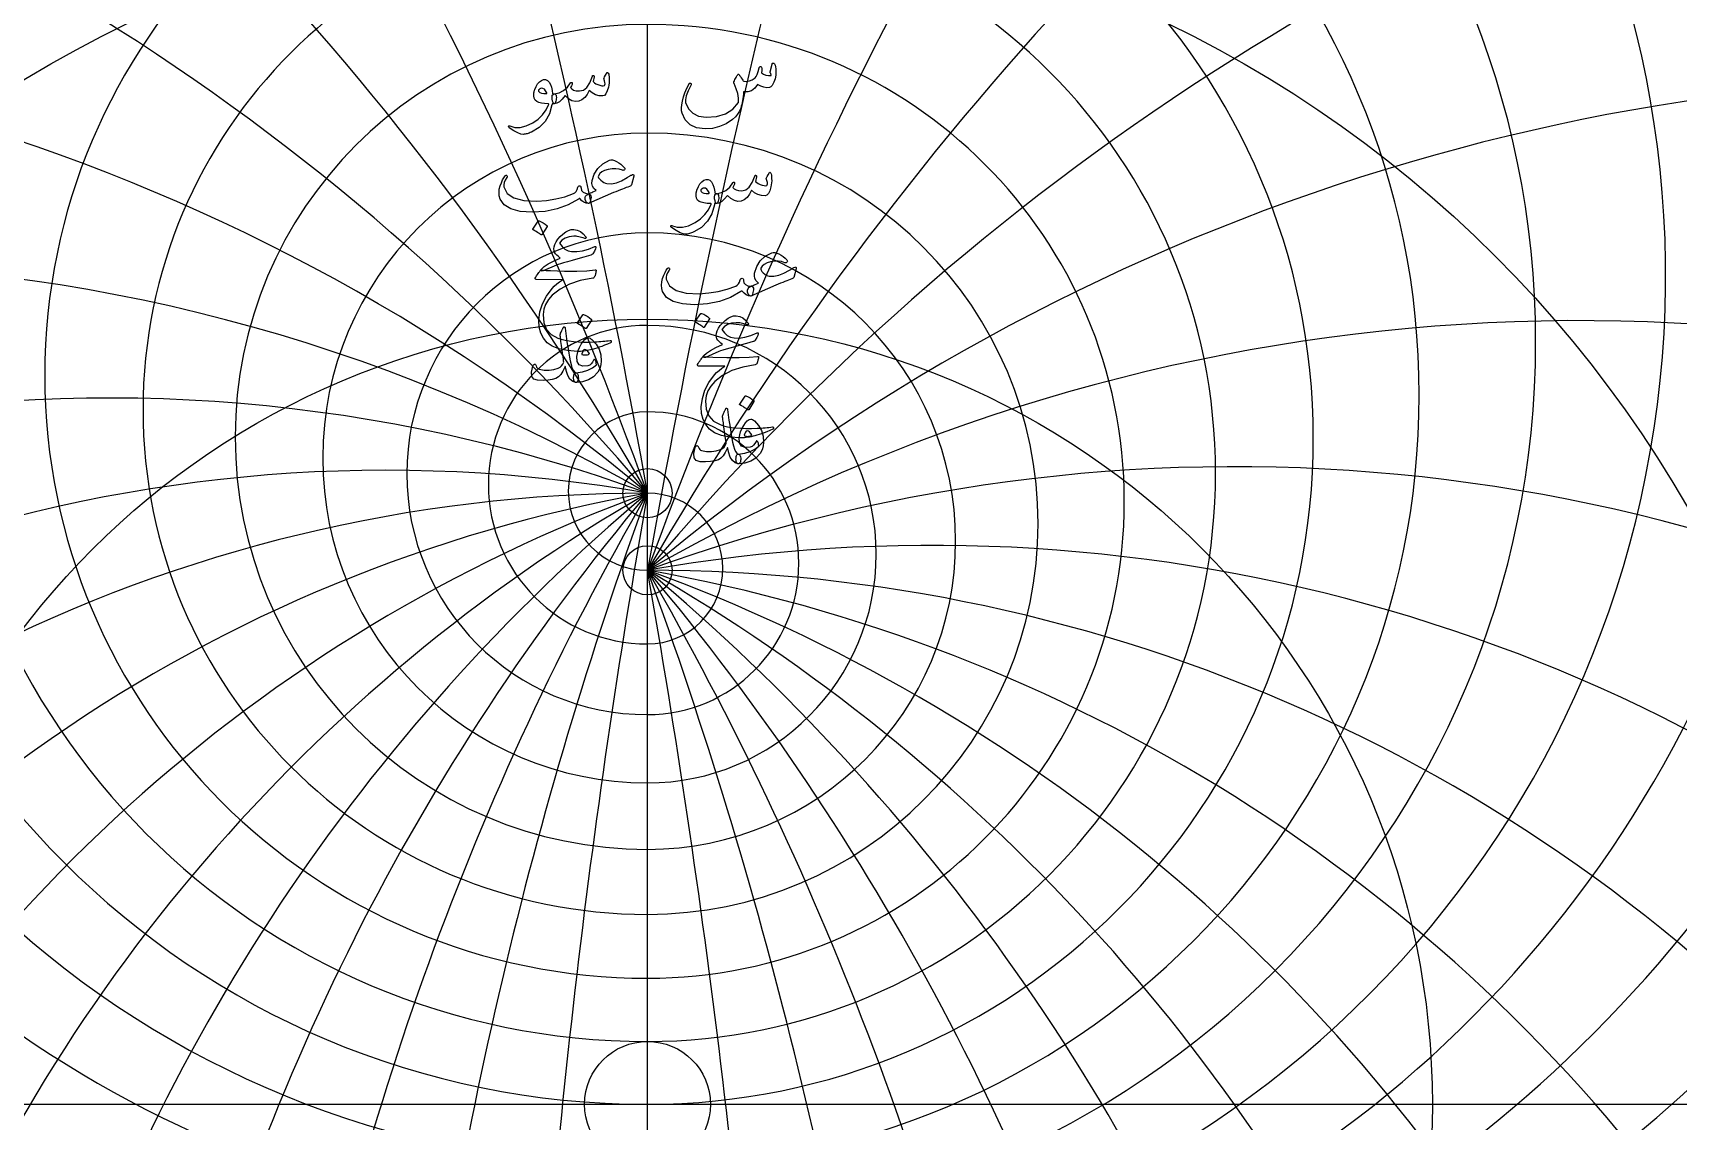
# Model space of a CAD drawing. Header units: millimetres. Extents: x -68 to 68, y -68 to 70.
# Drawn here: x -22.5 to 37.7, y -0.6 to 39.2 of the extents above; entities that cross this region are included whole.
import ezdxf

# ---------------------------------------------------------------- set-up
doc = ezdxf.new("R2010")
doc.units = ezdxf.units.MM
for name, color, linetype in [('CUT_INNER', 6, 'Continuous'), ('CUT_OUTER', 1, 'Continuous'), ('ENGRAVE', 7, 'Continuous'), ('ENGRAVE_FINE', 8, 'Continuous'), ('TEXT', 5, 'Continuous')]:
    doc.layers.add(name, color=color, linetype=linetype)

msp = doc.modelspace()

# ---------------------------------------------------------------- linework, layer by layer
at = {"layer": 'CUT_INNER'}
msp.add_circle((0, 0), 2.3, dxfattribs=at)
at = {"layer": 'CUT_OUTER'}
msp.add_arc((-0.0002, -0.0002), 68.4749, 142.031029, 87.802838, dxfattribs=at)
at = {"layer": 'ENGRAVE'}
for points in [[(0, -67), (0, 67)], [(0, -67), (0, 67)], [(-67, 0), (0, 0)], [(0, 0), (67, 0)]]:
    msp.add_lwpolyline(points, dxfattribs=at)
for centre, radius in [((0, 0), 67), ((0, 0), 43.8575), ((0, 0), 28.7086), ((0, 22.3465), 0.9), ((0, 19.5266), 0.9)]:
    msp.add_circle(centre, radius, dxfattribs=at)
for centre, radius, start, end in [((0, 32.6181), 34.9165, 104.436571, 270), ((0, 30.2941), 37.2405, 270, 75.494493), ((0, 30.1823), 30.1823, 90, 270), ((0, 27.8775), 32.4871, 270, 90), ((0, 35.6769), 40.2865, 146.343028, 270), ((0, 33.3206), 42.6428, 270, 33.30323), ((0, 28.229), 25.9305, 90, 270), ((0, 25.9305), 28.229, 270, 90), ((0, 39.5644), 46.5108, 168.076059, 270), ((0, 26.6591), 22.0495, 90, 270), ((0, 24.3543), 24.3543, 270, 90), ((0, 37.1618), 48.9134, 270, 11.350415), ((0, 25.4019), 18.4556, 90, 270), ((0, 23.078), 20.7795, 270, 90), ((0, 44.5917), 53.9139, 184.845211, 270), ((0, 24.4058), 15.0836, 90, 270), ((0, 22.0495), 17.4399, 270, 90), ((0, 42.1277), 56.3778, 270, 354.391858), ((0, 23.6333), 11.8818, 90, 270), ((0, 21.2307), 14.2844, 270, 90), ((0, 23.0572), 8.8071, 90, 270), ((0, 20.5933), 11.2711, 270, 90), ((0, 51.2505), 63.0021, 199.041634, 270), ((0, 22.6584), 5.823, 90, 270), ((0, 20.1165), 8.3649, 270, 90), ((0, 48.7087), 65.544, 270, 340.040965), ((0, 22.4239), 2.8973, 90, 270), ((0, 19.7856), 5.5355, 270, 90), ((0, -31.8643), 54.2108, 90, 144), ((0, -31.8643), 54.2108, 90, 144), ((0, 19.5909), 2.7556, 270, 90), ((0, 60.3647), 74.6148, 211.615649, 270), ((0, -39.4895), 59.0161, 42, 90), ((0, -39.4895), 59.0161, 42, 90), ((15.0017, 55.9872), 72.6849, 276.888696, 315.464274)]:
    msp.add_arc(centre, radius, start, end, dxfattribs=at)
at = {"layer": 'ENGRAVE_FINE'}
for centre, radius, start, end in [((-307.4449, -31.8643), 312.1878, 10, 18.285878), ((-307.4449, -31.8643), 312.1878, 10, 18.285878), ((334.6968, -39.4895), 339.86, 161.919865, 170), ((334.6968, -39.4895), 339.86, 161.919865, 170), ((-148.9431, -31.8643), 158.5019, 20, 36.869498), ((-148.9431, -31.8643), 158.5019, 20, 36.869498), ((162.1453, -39.4895), 172.5515, 143.623611, 160), ((162.1453, -39.4895), 172.5515, 143.623611, 160), ((-93.8959, -31.8643), 108.4217, 30, 56.069558), ((-93.8959, -31.8643), 108.4217, 30, 56.069558), ((102.2188, -39.4895), 118.0321, 124.896804, 150), ((102.2188, -39.4895), 118.0321, 124.896804, 150), ((-64.606, -31.8643), 84.3371, 40, 76.236453), ((-64.606, -31.8643), 84.3371, 40, 76.236453), ((70.3326, -39.4895), 91.8127, 105.542439, 140), ((70.3326, -39.4895), 91.8127, 105.542439, 140), ((-45.4883, -31.8643), 70.7672, 50, 97.725349), ((-45.4883, -31.8643), 70.7672, 50, 97.725349), ((49.5204, -39.4895), 77.04, 85.434238, 130), ((49.5204, -39.4895), 77.04, 85.434238, 130), ((-31.2986, -31.8643), 62.5973, 60, 120.755909), ((-31.2986, -31.8643), 62.5973, 60, 120.755909), ((34.0729, -39.4895), 68.1459, 67.237642, 120), ((34.0729, -39.4895), 68.1459, 67.237642, 120), ((-19.7311, -31.8643), 57.69, 70, 130.214249), ((-19.7311, -31.8643), 57.69, 70, 130.214249), ((-9.5588, -31.8643), 55.0471, 80, 137.66478), ((-9.5588, -31.8643), 55.0471, 80, 137.66478), ((21.4801, -39.4895), 62.8036, 57.464398, 110), ((21.4801, -39.4895), 62.8036, 57.464398, 110), ((9.5588, -31.8643), 55.0471, 100, 149.499071), ((9.5588, -31.8643), 55.0471, 100, 149.499071), ((19.7311, -31.8643), 57.69, 110, 154.365482), ((19.7311, -31.8643), 57.69, 110, 154.365482), ((31.2986, -31.8643), 62.5973, 120, 158.750453), ((31.2986, -31.8643), 62.5973, 120, 158.750453), ((45.4883, -31.8643), 70.7672, 130, 162.768996), ((45.4883, -31.8643), 70.7672, 130, 162.768996), ((64.606, -31.8643), 84.3371, 140, 166.510928), ((64.606, -31.8643), 84.3371, 140, 166.510928), ((93.8959, -31.8643), 108.4217, 150, 170.048526), ((93.8959, -31.8643), 108.4217, 150, 170.048526), ((148.9431, -31.8643), 158.5019, 160, 173.441977), ((148.9431, -31.8643), 158.5019, 160, 173.441977), ((307.4449, -31.8643), 312.1878, 170, 176.743407), ((307.4449, -31.8643), 312.1878, 170, 176.743407), ((10.4061, -39.4895), 59.9265, 49.165474, 100), ((10.4061, -39.4895), 59.9265, 49.165474, 100), ((-334.6968, -39.4895), 339.86, 3.846969, 10), ((-162.1453, -39.4895), 172.5515, 7.744385, 20), ((-102.2188, -39.4895), 118.0321, 11.745134, 30), ((-70.3326, -39.4895), 91.8127, 15.907198, 40), ((-49.5204, -39.4895), 77.04, 20.296793, 50), ((-34.0729, -39.4895), 68.1459, 24.992282, 60), ((-21.4801, -39.4895), 62.8036, 30.089288, 70), ((-10.4061, -39.4895), 59.9265, 35.707517, 80), ((-10.4061, -39.4895), 59.9265, 35.707517, 80), ((-21.4801, -39.4895), 62.8036, 30.089288, 70), ((-34.0729, -39.4895), 68.1459, 24.992282, 60), ((-49.5204, -39.4895), 77.04, 20.296793, 50), ((-70.3326, -39.4895), 91.8127, 15.907198, 40), ((-102.2188, -39.4895), 118.0321, 11.745134, 30), ((-162.1453, -39.4895), 172.5515, 7.744385, 20), ((-334.6968, -39.4895), 339.86, 3.846969, 10)]:
    msp.add_arc(centre, radius, start, end, dxfattribs=at)
at = {"layer": 'TEXT'}
for points in [[(4.5548, 38.0367), (4.5618, 38.0541), (4.5708, 38.0666), (4.5817, 38.0741), (4.5947, 38.0766), (4.6114, 38.0746), (4.6257, 38.0686), (4.6374, 38.0586), (4.6466, 38.0447), (4.6693, 37.9948), (4.6855, 37.9329), (4.6953, 37.859), (4.6985, 37.7732), (4.6898, 37.633), (4.6636, 37.4998), (4.6199, 37.3735), (4.5588, 37.2542), (4.5378, 37.2256), (4.5149, 37.2034), (4.4899, 37.1876), (4.463, 37.1784), (4.3654, 37.1722), (4.2604, 37.1894), (4.1479, 37.23), (4.0279, 37.2942), (3.9268, 37.1557), (3.8073, 37.0636), (3.6693, 37.018), (3.5129, 37.0187), (3.5078, 36.9345), (3.5004, 36.8536), (3.4908, 36.7758), (3.479, 36.7014), (3.4649, 36.6296), (3.4485, 36.5602), (3.4299, 36.4929), (3.4091, 36.4279), (3.3607, 36.3107), (3.2953, 36.2024), (3.213, 36.1031), (3.1137, 36.0128), (2.8814, 35.8581), (2.6357, 35.7493), (2.3764, 35.6864), (2.1037, 35.6695), (1.7966, 35.7111), (1.5539, 35.8201), (1.3755, 35.9965), (1.2615, 36.2403), (1.246, 36.3281), (1.2435, 36.4319), (1.254, 36.5517), (1.2774, 36.6874), (1.3151, 36.8361), (1.3682, 36.9908), (1.4368, 37.1515), (1.5209, 37.3181), (1.5277, 37.3286), (1.5359, 37.3361), (1.5456, 37.3406), (1.5569, 37.3421), (1.5681, 37.3411), (1.5778, 37.3381), (1.586, 37.3331), (1.5928, 37.3261), (1.5973, 37.3159), (1.5988, 37.3051), (1.5973, 37.2939), (1.5928, 37.2822), (1.486, 37.0604), (1.4171, 36.878), (1.3862, 36.735), (1.3932, 36.6315), (1.494, 36.4032), (1.6527, 36.2373), (1.8692, 36.1338), (2.1437, 36.0926), (2.5274, 36.117), (2.8522, 36.2143), (3.1182, 36.3845), (3.3253, 36.6275), (3.3245, 36.7877), (3.2983, 36.9568), (3.2467, 37.135), (3.1696, 37.3221), (3.1599, 37.3411), (3.1546, 37.358), (3.1539, 37.373), (3.1576, 37.386), (3.1791, 37.4305), (3.1995, 37.4723), (3.219, 37.5114), (3.2375, 37.5477), (3.2549, 37.5807), (3.2714, 37.61), (3.2869, 37.6356), (3.3013, 37.6574), (3.3096, 37.6667), (3.3183, 37.6704), (3.3275, 37.6687), (3.3373, 37.6614), (3.3422, 37.6559), (3.3492, 37.6475), (3.3582, 37.636), (3.3692, 37.6215), (3.3817, 37.604), (3.3951, 37.5836), (3.4096, 37.5601), (3.4251, 37.5337), (3.4565, 37.4828), (3.483, 37.4459), (3.5044, 37.4229), (3.5209, 37.4139), (3.6247, 37.4052), (3.7285, 37.4229), (3.8323, 37.4671), (3.936, 37.5377), (3.9737, 37.5846), (4.0109, 37.6614), (4.0476, 37.7682), (4.0838, 37.9049), (4.0872, 37.9179), (4.0937, 37.9289), (4.1032, 37.9379), (4.1157, 37.9449), (4.1274, 37.9493), (4.1386, 37.9508), (4.1494, 37.9493), (4.1596, 37.9449), (4.1748, 37.9199), (4.1806, 37.873), (4.1768, 37.8041), (4.1636, 37.7133), (4.2442, 37.6639), (4.3303, 37.6315), (4.4218, 37.616), (4.5189, 37.6175), (4.5176, 37.6467), (4.5139, 37.6704), (4.5076, 37.6886), (4.4989, 37.7013), (4.4889, 37.7133), (4.4829, 37.7253), (4.4809, 37.7373), (4.4829, 37.7492)], [(-3.4949, 36.5437), (-3.5885, 36.2151), (-3.7454, 35.9399), (-3.9657, 35.7181), (-4.2494, 35.5497), (-4.2891, 35.5326), (-4.3283, 35.5173), (-4.3669, 35.5037), (-4.4051, 35.4918), (-4.4425, 35.482), (-4.479, 35.4743), (-4.5144, 35.469), (-4.5488, 35.4659), (-4.6346, 35.4781), (-4.7484, 35.5227), (-4.8901, 35.5998), (-5.0598, 35.7094), (-5.078, 35.7251), (-5.0887, 35.7403), (-5.092, 35.755), (-5.0877, 35.7692), (-5.0782, 35.7802), (-5.0658, 35.7852), (-5.0503, 35.7842), (-5.0318, 35.7772), (-4.8554, 35.7201), (-4.6576, 35.7203), (-4.4383, 35.778), (-4.1975, 35.893), (-4.0009, 36.0265), (-3.8382, 36.1834), (-3.7095, 36.3638), (-3.6147, 36.5676), (-3.6154, 36.5749), (-3.6177, 36.5806), (-3.6214, 36.5849), (-3.6267, 36.5876), (-3.7641, 36.5956), (-3.8812, 36.6115), (-3.9777, 36.6355), (-4.0538, 36.6674), (-4.1127, 36.7168), (-4.1496, 36.7852), (-4.1646, 36.8725), (-4.1576, 36.9788), (-4.1554, 36.9929), (-4.1526, 37.0072), (-4.1494, 37.0218), (-4.1456, 37.0367), (-4.1414, 37.052), (-4.1366, 37.0681), (-4.1314, 37.085), (-4.1257, 37.1026), (-4.0788, 37.2166), (-4.0219, 37.3111), (-3.955, 37.3862), (-3.8782, 37.4419), (-3.7996, 37.4723), (-3.7275, 37.4718), (-3.6619, 37.4404), (-3.6027, 37.378), (-3.5511, 37.2912), (-3.5119, 37.1904), (-3.4852, 37.0756), (-3.471, 36.9469), (-3.4631, 36.947), (-3.4555, 36.9474), (-3.4482, 36.948), (-3.441, 36.9489), (-3.4339, 36.9497), (-3.4266, 36.9504), (-3.419, 36.9507), (-3.4111, 36.9509), (-3.3842, 36.9451), (-3.3632, 36.9279), (-3.3482, 36.8992), (-3.3393, 36.859), (-3.3355, 36.8149), (-3.3363, 36.7702), (-3.3415, 36.7251), (-3.3512, 36.6794), (-3.364, 36.6392), (-3.3782, 36.6105), (-3.3939, 36.5933), (-3.4111, 36.5876), (-3.487, 36.5876), (-3.4875, 36.5804), (-3.489, 36.5706), (-3.4914, 36.5584), (-3.4949, 36.5437)], [(-1.479, 37.7253), (-1.4703, 37.7313), (-1.4601, 37.7293), (-1.4483, 37.7193), (-1.4351, 37.7013), (-1.4209, 37.6709), (-1.4102, 37.6275), (-1.4029, 37.5711), (-1.3992, 37.5017), (-1.3979, 37.4229), (-1.4022, 37.3461), (-1.4119, 37.2712), (-1.4271, 37.1984), (-1.4715, 37.0566), (-1.5209, 36.9549), (-1.5753, 36.893), (-1.6347, 36.871), (-1.7752, 36.8793), (-1.9052, 36.9159), (-2.0247, 36.9811), (-2.1337, 37.0746), (-2.2085, 36.9272), (-2.2974, 36.8121), (-2.4002, 36.7296), (-2.5169, 36.6794), (-2.6394, 36.6684), (-2.7634, 36.6994), (-2.8889, 36.7722), (-3.0159, 36.887), (-3.1187, 36.756), (-3.2195, 36.6624), (-3.3183, 36.6063), (-3.4151, 36.5876), (-3.4346, 36.5986), (-3.453, 36.6315), (-3.4705, 36.6864), (-3.487, 36.7632), (-3.4929, 36.8391), (-3.483, 36.895), (-3.457, 36.9309), (-3.4151, 36.9469), (-3.231, 36.9885), (-3.0698, 37.0696), (-2.9316, 37.1901), (-2.8163, 37.3501), (-2.8101, 37.3588), (-2.8033, 37.365), (-2.7961, 37.3688), (-2.7884, 37.37), (-2.7789, 37.369), (-2.7704, 37.366), (-2.7629, 37.361), (-2.7564, 37.354), (-2.7527, 37.3326), (-2.7614, 37.2962), (-2.7826, 37.2448), (-2.8163, 37.1784), (-2.7721, 37.1273), (-2.7035, 37.0896), (-2.6105, 37.0654), (-2.493, 37.0547), (-2.3465, 37.0853), (-2.2185, 37.1854), (-2.109, 37.3548), (-2.0179, 37.5936), (-2.0134, 37.6058), (-2.0079, 37.6145), (-2.0015, 37.6198), (-1.994, 37.6215), (-1.9827, 37.6205), (-1.973, 37.6175), (-1.9648, 37.6125), (-1.958, 37.6055), (-1.9531, 37.5956), (-1.9501, 37.5856), (-1.9491, 37.5756), (-1.9501, 37.5656), (-1.99, 37.398), (-1.9433, 37.3565), (-1.8872, 37.3201), (-1.8216, 37.2887), (-1.7465, 37.2622), (-1.6734, 37.245), (-1.6177, 37.2413), (-1.5796, 37.251), (-1.5589, 37.2742), (-1.5521, 37.3096), (-1.5559, 37.36), (-1.5701, 37.4254), (-1.5948, 37.5057), (-1.5905, 37.5284), (-1.5698, 37.5726), (-1.5327, 37.6382), (-1.479, 37.7253)], [(-3.6866, 36.9908), (-3.7285, 37.0639), (-3.7744, 37.1155), (-3.8243, 37.1457), (-3.8782, 37.1545), (-3.9104, 37.146), (-3.939, 37.1325), (-3.9642, 37.114), (-3.9859, 37.0906), (-3.9929, 37.0781), (-3.9939, 37.0646), (-3.9889, 37.0502), (-3.978, 37.0347), (-3.9368, 36.9985), (-3.8772, 36.9738), (-3.7991, 36.9606), (-3.7025, 36.9588), (-3.6925, 36.9608), (-3.6866, 36.9668), (-3.6846, 36.9768), (-3.6866, 36.9908)], [(-0.507, 33.9388), (-0.5868, 33.6195), (-0.5958, 33.604), (-0.6108, 33.5895), (-0.6317, 33.576), (-0.6587, 33.5636), (-0.7184, 33.5425), (-0.7819, 33.5192), (-0.8492, 33.4936), (-0.9201, 33.4658), (-0.9949, 33.4359), (-1.0733, 33.4044), (-1.1555, 33.3711), (-1.2415, 33.336), (-2.1596, 32.9368), (-2.2016, 32.9461), (-2.2355, 32.9738), (-2.2614, 33.0199), (-2.2794, 33.0845), (-2.2824, 33.1531), (-2.2634, 33.2113), (-2.2225, 33.2589), (-2.1596, 33.2961), (-2.1518, 33.2997), (-2.1362, 33.3066), (-2.1129, 33.3167), (-2.0818, 33.33), (-2.0432, 33.3464), (-1.9975, 33.3655), (-1.9444, 33.3873), (-1.8842, 33.4119), (-1.9618, 33.4915), (-2.0109, 33.5785), (-2.0316, 33.6731), (-2.0239, 33.7751), (-1.9471, 34.0179), (-1.8163, 34.2232), (-1.6317, 34.3911), (-1.3932, 34.5216), (-1.341, 34.5339), (-1.2804, 34.5306), (-1.2113, 34.5119), (-1.1337, 34.4777), (-1.0531, 34.4311), (-0.979, 34.3789), (-0.9114, 34.3213), (-0.8503, 34.2582), (-0.8331, 34.235), (-0.8253, 34.2133), (-0.8271, 34.193), (-0.8383, 34.1743), (-0.8553, 34.1599), (-0.8742, 34.1524), (-0.8952, 34.1519), (-0.9181, 34.1584), (-1.0377, 34.196), (-1.1646, 34.2133), (-1.2991, 34.21), (-1.4411, 34.1863), (-1.5696, 34.1479), (-1.6716, 34.0965), (-1.7472, 34.0321), (-1.7964, 33.9548), (-1.8014, 33.9203), (-1.7884, 33.8809), (-1.7574, 33.8365), (-1.7085, 33.7871), (-1.6527, 33.7422), (-1.5968, 33.7073), (-1.5409, 33.6823), (-1.485, 33.6674), (-1.3176, 33.6631), (-1.1387, 33.6983), (-0.9483, 33.7729), (-0.7465, 33.8869), (-0.7248, 33.9006), (-0.7036, 33.9139), (-0.6829, 33.9266), (-0.6627, 33.9388), (-0.6432, 33.9503), (-0.6247, 33.9608), (-0.6073, 33.9702), (-0.5908, 33.9787), (-0.5451, 34.0002), (-0.516, 34.0007), (-0.5032, 33.9802), (-0.507, 33.9388)], [(-5.2055, 33.9508), (-5.1913, 33.9663), (-5.1765, 33.9727), (-5.1613, 33.9702), (-5.1456, 33.9588), (-5.1336, 33.9438), (-5.1296, 33.9268), (-5.1336, 33.9079), (-5.1456, 33.8869), (-5.2065, 33.7926), (-5.2454, 33.7053), (-5.2624, 33.6249), (-5.2574, 33.5516), (-5.1324, 33.3106), (-4.8891, 33.1424), (-4.5276, 33.0471), (-4.0478, 33.0247), (-3.6918, 33.0509), (-3.3502, 33.1055), (-3.0231, 33.1886), (-2.7105, 33.3001), (-2.6554, 33.3328), (-2.6097, 33.3829), (-2.5736, 33.4505), (-2.5469, 33.5356), (-2.5379, 33.5598), (-2.5229, 33.5765), (-2.5019, 33.5858), (-2.475, 33.5875), (-2.4558, 33.5793), (-2.4421, 33.5626), (-2.4338, 33.5374), (-2.4311, 33.5037), (-2.4124, 33.4204), (-2.3602, 33.358), (-2.2747, 33.3166), (-2.1556, 33.2961), (-2.1127, 33.2866), (-2.0838, 33.2622), (-2.0688, 33.2228), (-2.0678, 33.1684), (-2.0823, 33.0671), (-2.1018, 32.9947), (-2.1262, 32.9513), (-2.1556, 32.9368), (-2.2432, 32.9483), (-2.3263, 32.9827), (-2.4049, 33.0401), (-2.479, 33.1205), (-2.4852, 33.1237), (-2.496, 33.1215), (-2.5112, 33.1137), (-2.5309, 33.1005), (-2.9031, 32.8909), (-3.3093, 32.7412), (-3.7494, 32.6514), (-4.2235, 32.6215), (-4.6616, 32.6514), (-5.0019, 32.7412), (-5.2444, 32.8909), (-5.3891, 33.1005), (-5.422, 33.2175), (-5.433, 33.337), (-5.422, 33.459), (-5.3891, 33.5835), (-5.3447, 33.6993), (-5.2993, 33.7991), (-5.2529, 33.8829), (-5.2055, 33.9508)], [(2.4451, 32.8929), (2.3515, 32.5643), (2.1946, 32.2891), (1.9743, 32.0673), (1.6906, 31.8989), (1.6509, 31.8818), (1.6117, 31.8665), (1.5731, 31.8529), (1.5349, 31.841), (1.4975, 31.8312), (1.461, 31.8236), (1.4256, 31.8182), (1.3912, 31.8151), (1.3054, 31.8273), (1.1916, 31.872), (1.0499, 31.9491), (0.8802, 32.0586), (0.862, 32.0743), (0.8513, 32.0895), (0.848, 32.1043), (0.8523, 32.1185), (0.8618, 32.1295), (0.8742, 32.1345), (0.8897, 32.1335), (0.9082, 32.1265), (1.0846, 32.0693), (1.2824, 32.0696), (1.5017, 32.1272), (1.7425, 32.2422), (1.9391, 32.3757), (2.1018, 32.5326), (2.2305, 32.713), (2.3253, 32.9169), (2.3246, 32.9241), (2.3223, 32.9298), (2.3186, 32.9341), (2.3133, 32.9368), (2.1759, 32.9448), (2.0588, 32.9608), (1.9623, 32.9847), (1.8862, 33.0167), (1.8273, 33.0661), (1.7904, 33.1344), (1.7754, 33.2218), (1.7824, 33.328), (1.7846, 33.3421), (1.7874, 33.3565), (1.7906, 33.3711), (1.7944, 33.3859), (1.7986, 33.4013), (1.8034, 33.4174), (1.8086, 33.4342), (1.8143, 33.4518), (1.8612, 33.5658), (1.9181, 33.6604), (1.985, 33.7355), (2.0618, 33.7911), (2.1404, 33.8215), (2.2125, 33.821), (2.2781, 33.7896), (2.3373, 33.7272), (2.3889, 33.6404), (2.4281, 33.5396), (2.4548, 33.4248), (2.469, 33.2961), (2.4769, 33.2962), (2.4845, 33.2966), (2.4918, 33.2972), (2.499, 33.2981), (2.5061, 33.299), (2.5134, 33.2996), (2.521, 33.3), (2.5289, 33.3001), (2.5558, 33.2944), (2.5768, 33.2771), (2.5918, 33.2485), (2.6007, 33.2083), (2.6045, 33.1641), (2.6037, 33.1195), (2.5985, 33.0743), (2.5888, 33.0286), (2.576, 32.9885), (2.5618, 32.9598), (2.5461, 32.9426), (2.5289, 32.9368), (2.453, 32.9368), (2.4525, 32.9296), (2.451, 32.9199), (2.4486, 32.9076), (2.4451, 32.8929)], [(4.461, 34.0745), (4.4697, 34.0805), (4.4799, 34.0785), (4.4917, 34.0685), (4.5049, 34.0506), (4.5191, 34.0201), (4.5298, 33.9767), (4.5371, 33.9203), (4.5408, 33.851), (4.5421, 33.7721), (4.5378, 33.6953), (4.5281, 33.6205), (4.5129, 33.5476), (4.4685, 33.4059), (4.4191, 33.3041), (4.3647, 33.2422), (4.3053, 33.2203), (4.1648, 33.2285), (4.0348, 33.2652), (3.9153, 33.3303), (3.8063, 33.4238), (3.7315, 33.2764), (3.6426, 33.1614), (3.5398, 33.0788), (3.4231, 33.0286), (3.3006, 33.0177), (3.1766, 33.0486), (3.0511, 33.1215), (2.9241, 33.2362), (2.8213, 33.1052), (2.7205, 33.0117), (2.6217, 32.9555), (2.5249, 32.9368), (2.5054, 32.9478), (2.487, 32.9807), (2.4695, 33.0356), (2.453, 33.1125), (2.4471, 33.1883), (2.457, 33.2442), (2.483, 33.2801), (2.5249, 33.2961), (2.709, 33.3378), (2.8702, 33.4189), (3.0084, 33.5394), (3.1237, 33.6993), (3.1299, 33.708), (3.1367, 33.7143), (3.1439, 33.718), (3.1516, 33.7193), (3.1611, 33.7183), (3.1696, 33.7153), (3.1771, 33.7103), (3.1836, 33.7033), (3.1873, 33.6818), (3.1786, 33.6454), (3.1574, 33.594), (3.1237, 33.5276), (3.1679, 33.4765), (3.2365, 33.4388), (3.3295, 33.4146), (3.447, 33.4039), (3.5935, 33.4346), (3.7215, 33.5346), (3.831, 33.704), (3.9221, 33.9428), (3.9266, 33.955), (3.9321, 33.9638), (3.9385, 33.969), (3.946, 33.9707), (3.9573, 33.9697), (3.967, 33.9668), (3.9752, 33.9618), (3.982, 33.9548), (3.9869, 33.9448), (3.9899, 33.9348), (3.9909, 33.9248), (3.9899, 33.9149), (3.95, 33.7472), (3.9967, 33.7058), (4.0528, 33.6694), (4.1184, 33.6379), (4.1935, 33.6115), (4.2666, 33.5943), (4.3223, 33.5905), (4.3604, 33.6002), (4.3811, 33.6234), (4.3879, 33.6589), (4.3841, 33.7093), (4.3699, 33.7746), (4.3452, 33.855), (4.3495, 33.8777), (4.3702, 33.9218), (4.4073, 33.9875), (4.461, 34.0745)], [(2.2534, 33.34), (2.2115, 33.4131), (2.1656, 33.4648), (2.1157, 33.495), (2.0618, 33.5037), (2.0296, 33.4952), (2.001, 33.4817), (1.9758, 33.4633), (1.9541, 33.4398), (1.9471, 33.4273), (1.9461, 33.4139), (1.9511, 33.3994), (1.962, 33.3839), (2.0032, 33.3478), (2.0628, 33.3231), (2.1409, 33.3098), (2.2375, 33.3081), (2.2475, 33.3101), (2.2534, 33.3161), (2.2554, 33.326), (2.2534, 33.34)], [(-3.9959, 32.2941), (-3.9909, 32.2991), (-3.984, 32.3021), (-3.975, 32.3031), (-3.964, 32.3021), (-3.8864, 32.2707), (-3.8133, 32.2323), (-3.7447, 32.1868), (-3.6806, 32.1345), (-3.6743, 32.1265), (-3.6716, 32.1185), (-3.6723, 32.1105), (-3.6766, 32.1025), (-3.8642, 31.7991), (-3.8712, 31.7919), (-3.8802, 31.7901), (-3.8911, 31.7939), (-3.9041, 31.8031), (-3.9153, 31.8111), (-3.9331, 31.8231), (-3.9573, 31.839), (-3.9879, 31.859), (-4.0256, 31.883), (-4.0708, 31.9109), (-4.1234, 31.9428), (-4.1835, 31.9788), (-4.1915, 31.9848), (-4.1955, 31.9907), (-4.1955, 31.9967), (-4.1915, 32.0027)], [(-1.8902, 31.3582), (-1.8869, 31.33), (-1.9052, 31.2774), (-1.9448, 31.2003), (-2.0059, 31.0988), (-2.0189, 31.0823), (-2.0339, 31.0688), (-2.0509, 31.0583), (-2.0698, 31.0509), (-2.3253, 30.9805), (-2.5528, 30.9171), (-2.7524, 30.8607), (-2.9241, 30.8113), (-3.0678, 30.7692), (-3.1836, 30.7345), (-3.2714, 30.7073), (-3.3313, 30.6876), (-3.8143, 30.472), (-3.8482, 30.4695), (-3.8742, 30.474), (-3.8921, 30.4855), (-3.9021, 30.504), (-3.9024, 30.5107), (-3.8991, 30.5189), (-3.8924, 30.5287), (-3.8822, 30.5399), (-3.7839, 30.6322), (-3.6367, 30.7295), (-3.4405, 30.8318), (-3.1955, 30.9391), (-3.2622, 30.996), (-3.3183, 31.0509), (-3.364, 31.1038), (-3.3991, 31.1547), (-3.4208, 31.2103), (-3.4261, 31.2774), (-3.4149, 31.356), (-3.3872, 31.4461), (-3.3422, 31.5399), (-3.2794, 31.6337), (-3.1985, 31.7275), (-3.0997, 31.8213), (-2.9922, 31.9024), (-2.8892, 31.958), (-2.7906, 31.9882), (-2.6966, 31.993), (-2.5691, 31.9673), (-2.454, 31.9141), (-2.3515, 31.8335), (-2.2614, 31.7255), (-2.2534, 31.712), (-2.2495, 31.6996), (-2.2495, 31.6881), (-2.2534, 31.6776), (-2.2622, 31.6679), (-2.2724, 31.6626), (-2.2841, 31.6619), (-2.2974, 31.6656), (-2.3561, 31.6843), (-2.4126, 31.7006), (-2.4669, 31.7143), (-2.5189, 31.7255), (-2.5684, 31.734), (-2.6152, 31.7395), (-2.6593, 31.742), (-2.7005, 31.7415), (-2.8724, 31.7213), (-3.0169, 31.6726), (-3.1339, 31.5955), (-3.2235, 31.49), (-3.1282, 31.3645), (-3.0219, 31.2714), (-2.9046, 31.2108), (-2.7764, 31.1826), (-2.5855, 31.1806), (-2.3802, 31.2105), (-2.1604, 31.2724), (-1.9261, 31.3662), (-1.9164, 31.3687), (-1.9071, 31.3682), (-1.8984, 31.3647), (-1.8902, 31.3582)], [(5.433, 30.5559), (5.3532, 30.2365), (5.3442, 30.221), (5.3292, 30.2066), (5.3083, 30.1931), (5.2813, 30.1806), (5.2216, 30.1595), (5.1581, 30.1362), (5.0908, 30.1106), (5.0199, 30.0828), (4.9451, 30.053), (4.8667, 30.0214), (4.7845, 29.9881), (4.6985, 29.9531), (3.7804, 29.5539), (3.7384, 29.5631), (3.7045, 29.5908), (3.6786, 29.637), (3.6606, 29.7016), (3.6576, 29.7702), (3.6766, 29.8283), (3.7175, 29.876), (3.7804, 29.9132), (3.7882, 29.9168), (3.8038, 29.9236), (3.8271, 29.9337), (3.8582, 29.9471), (3.8968, 29.9634), (3.9425, 29.9825), (3.9956, 30.0044), (4.0558, 30.0289), (3.9782, 30.1085), (3.9291, 30.1956), (3.9084, 30.2901), (3.9161, 30.3922), (3.9929, 30.635), (4.1237, 30.8403), (4.3083, 31.0082), (4.5468, 31.1387), (4.599, 31.1509), (4.6596, 31.1477), (4.7287, 31.129), (4.8063, 31.0948), (4.8869, 31.0481), (4.961, 30.996), (5.0286, 30.9383), (5.0897, 30.8752), (5.1069, 30.852), (5.1147, 30.8303), (5.1129, 30.8101), (5.1017, 30.7914), (5.0847, 30.7769), (5.0658, 30.7694), (5.0448, 30.7689), (5.0219, 30.7754), (4.9023, 30.8131), (4.7754, 30.8303), (4.6409, 30.8271), (4.4989, 30.8034), (4.3704, 30.7649), (4.2684, 30.7135), (4.1928, 30.6492), (4.1436, 30.5718), (4.1386, 30.5374), (4.1516, 30.498), (4.1826, 30.4536), (4.2315, 30.4042), (4.2873, 30.3593), (4.3432, 30.3243), (4.3991, 30.2994), (4.455, 30.2844), (4.6224, 30.2802), (4.8013, 30.3153), (4.9917, 30.3899), (5.1935, 30.504), (5.2152, 30.5177), (5.2364, 30.5309), (5.2571, 30.5436), (5.2773, 30.5559), (5.2968, 30.5673), (5.3153, 30.5778), (5.3327, 30.5873), (5.3492, 30.5958), (5.3949, 30.6172), (5.424, 30.6177), (5.4368, 30.5973), (5.433, 30.5559)], [(-3.5468, 30.484), (-3.0346, 30.466), (-2.5918, 30.464), (-2.2183, 30.478), (-1.9141, 30.508), (-1.9048, 30.5091), (-1.8967, 30.5085), (-1.8898, 30.5061), (-1.8842, 30.502), (-1.8801, 30.4964), (-1.8777, 30.4895), (-1.8771, 30.4814), (-1.8782, 30.472), (-1.8861, 30.4356), (-1.8937, 30.4022), (-1.901, 30.3717), (-1.9081, 30.3443), (-1.915, 30.3198), (-1.9216, 30.2984), (-1.928, 30.2799), (-1.9341, 30.2645), (-1.9471, 30.2398), (-1.962, 30.2215), (-1.979, 30.2098), (-1.998, 30.2046), (-2.459, 30.121), (-2.8602, 29.99), (-3.2015, 29.8116), (-3.483, 29.5858), (-3.6252, 29.4234), (-3.7285, 29.2515), (-3.7928, 29.0701), (-3.8183, 28.8793), (-3.7938, 28.5796), (-3.6965, 28.3353), (-3.5264, 28.1465), (-3.2834, 28.013), (-3.1574, 27.9726), (-3.0189, 27.9391), (-2.868, 27.9127), (-2.7045, 27.8932), (-2.5289, 27.8805), (-2.3413, 27.8743), (-2.1417, 27.8745), (-1.9301, 27.8813), (-1.8549, 27.8855), (-1.7809, 27.8902), (-1.7082, 27.8955), (-1.6367, 27.9012), (-1.567, 27.9075), (-1.4995, 27.9142), (-1.4342, 27.9214), (-1.3712, 27.9292), (-1.352, 27.9302), (-1.3383, 27.9252), (-1.3301, 27.9142), (-1.3273, 27.8972), (-1.3288, 27.8775), (-1.3333, 27.8623), (-1.3408, 27.8516), (-1.3513, 27.8453), (-1.464, 27.7977), (-1.5708, 27.7545), (-1.6716, 27.7159), (-1.7664, 27.6817), (-1.855, 27.6517), (-1.9371, 27.6258), (-2.0127, 27.6038), (-2.0818, 27.5859), (-2.1468, 27.5726), (-2.21, 27.5609), (-2.2715, 27.5507), (-2.3313, 27.542), (-2.3895, 27.5352), (-2.4466, 27.531), (-2.5023, 27.5292), (-2.5568, 27.53), (-2.9291, 27.5589), (-3.2395, 27.6218), (-3.488, 27.7186), (-3.6746, 27.8493), (-3.8115, 28.0128), (-3.9071, 28.2036), (-3.9612, 28.4219), (-3.974, 28.6677), (-3.9348, 28.9726), (-3.8412, 29.2685), (-3.6933, 29.5554), (-3.4909, 29.8333), (-3.4119, 29.9174), (-3.3223, 29.998), (-3.2222, 30.0751), (-3.1117, 30.1487), (-4.0778, 30.1567), (-4.101, 30.1666), (-4.1107, 30.1846), (-4.107, 30.2106), (-4.0897, 30.2445), (-4.0573, 30.2939), (-4.0279, 30.3383), (-4.0014, 30.3777), (-3.978, 30.4122), (-3.9575, 30.4413), (-3.94, 30.465), (-3.9256, 30.4833), (-3.9141, 30.496), (-3.8881, 30.4982), (-3.8183, 30.497), (-3.7045, 30.4922), (-3.5468, 30.484)], [(0.7345, 30.5678), (0.7487, 30.5833), (0.7635, 30.5898), (0.7787, 30.5873), (0.7944, 30.5758), (0.8064, 30.5609), (0.8104, 30.5439), (0.8064, 30.5249), (0.7944, 30.504), (0.7335, 30.4097), (0.6946, 30.3223), (0.6776, 30.242), (0.6826, 30.1686), (0.8076, 29.9276), (1.0509, 29.7595), (1.4124, 29.6642), (1.8922, 29.6417), (2.2482, 29.6679), (2.5898, 29.7225), (2.9169, 29.8056), (3.2295, 29.9172), (3.2846, 29.9498), (3.3303, 30), (3.3664, 30.0676), (3.3931, 30.1527), (3.4021, 30.1769), (3.4171, 30.1936), (3.4381, 30.2028), (3.465, 30.2046), (3.4842, 30.1963), (3.4979, 30.1796), (3.5062, 30.1544), (3.5089, 30.1207), (3.5276, 30.0374), (3.5798, 29.975), (3.6653, 29.9336), (3.7844, 29.9132), (3.8273, 29.9037), (3.8562, 29.8792), (3.8712, 29.8398), (3.8722, 29.7854), (3.8577, 29.6841), (3.8382, 29.6118), (3.8138, 29.5684), (3.7844, 29.5539), (3.6968, 29.5654), (3.6137, 29.5998), (3.5351, 29.6572), (3.461, 29.7375), (3.4548, 29.7408), (3.444, 29.7385), (3.4288, 29.7308), (3.4091, 29.7176), (3.0369, 29.508), (2.6307, 29.3583), (2.1906, 29.2685), (1.7165, 29.2385), (1.2784, 29.2685), (0.9381, 29.3583), (0.6956, 29.508), (0.5509, 29.7176), (0.518, 29.8346), (0.507, 29.9541), (0.518, 30.0761), (0.5509, 30.2006), (0.5953, 30.3163), (0.6407, 30.4161), (0.6871, 30.5), (0.7345, 30.5678)], [(1.9441, 28.9112), (1.9491, 28.9162), (1.956, 28.9192), (1.965, 28.9202), (1.976, 28.9192), (2.0536, 28.8877), (2.1267, 28.8493), (2.1953, 28.8039), (2.2594, 28.7515), (2.2657, 28.7435), (2.2684, 28.7355), (2.2677, 28.7276), (2.2634, 28.7196), (2.0758, 28.4162), (2.0688, 28.409), (2.0598, 28.4072), (2.0489, 28.4109), (2.0359, 28.4202), (2.0247, 28.4282), (2.0069, 28.4401), (1.9827, 28.4561), (1.9521, 28.4761), (1.9144, 28.5), (1.8692, 28.528), (1.8166, 28.5599), (1.7565, 28.5958), (1.7485, 28.6018), (1.7445, 28.6078), (1.7445, 28.6138), (1.7485, 28.6198)], [(-2.6187, 26.7529), (-2.5898, 26.7389), (-2.5668, 26.717), (-2.5498, 26.687), (-2.5389, 26.6491), (-2.5316, 26.6022), (-2.5299, 26.5573), (-2.5336, 26.5144), (-2.5429, 26.4735), (-2.5566, 26.4385), (-2.5738, 26.4136), (-2.5945, 26.3986), (-2.6187, 26.3936), (-2.7382, 26.4268), (-2.8373, 26.5104), (-2.9159, 26.6444), (-2.974, 26.8288), (-2.9815, 26.8606), (-2.988, 26.8881), (-2.9935, 26.9115), (-2.9979, 26.9305), (-3.0014, 26.9454), (-3.0039, 26.956), (-3.0054, 26.9624), (-3.0059, 26.9645), (-3.0119, 26.9762), (-3.0179, 26.9795), (-3.0239, 26.9742), (-3.0299, 26.9605), (-3.0977, 26.8073), (-3.1736, 26.687), (-3.2574, 26.5997), (-3.3492, 26.5453), (-3.4825, 26.5034), (-3.6386, 26.4775), (-3.8178, 26.4675), (-4.0199, 26.4735), (-4.1549, 26.5151), (-4.2285, 26.6162), (-4.2407, 26.7766), (-4.1915, 26.9964), (-4.1803, 27.0229), (-4.1666, 27.0423), (-4.1504, 27.0548), (-4.1317, 27.0603), (-4.1132, 27.0585), (-4.0977, 27.0493), (-4.0852, 27.0326), (-4.0758, 27.0084), (-4.0556, 26.9567), (-4.0309, 26.9176), (-4.0017, 26.8909), (-3.968, 26.8767), (-3.7791, 26.8477), (-3.5997, 26.8447), (-3.4298, 26.8677), (-3.2694, 26.9166), (-3.1998, 26.953), (-3.1427, 27.0024), (-3.098, 27.0648), (-3.0658, 27.1401), (-3.0678, 27.1758), (-3.0778, 27.2589), (-3.0957, 27.3894), (-3.1217, 27.5673), (-3.1349, 27.6624), (-3.1466, 27.7484), (-3.1569, 27.8251), (-3.1656, 27.8926), (-3.1731, 27.9504), (-3.1796, 27.9979), (-3.1851, 28.0352), (-3.1896, 28.0623), (-3.1933, 28.1037), (-3.1926, 28.1401), (-3.1873, 28.1715), (-3.1776, 28.198), (-3.1621, 28.2308), (-3.1476, 28.2614), (-3.1342, 28.2897), (-3.1217, 28.3158), (-3.1105, 28.3396), (-3.1007, 28.3612), (-3.0925, 28.3805), (-3.0858, 28.3976), (-3.0788, 28.4113), (-3.0698, 28.4205), (-3.0588, 28.4253), (-3.0458, 28.4255), (-3.0316, 28.42), (-3.0209, 28.4116), (-3.0137, 28.4001), (-3.0099, 28.3856), (-2.9856, 28.1814), (-2.9605, 27.9879), (-2.9347, 27.8052), (-2.9081, 27.6331), (-2.8811, 27.4718), (-2.8537, 27.3213), (-2.8262, 27.1814), (-2.7983, 27.0523), (-2.7647, 26.9318), (-2.7235, 26.8417), (-2.6748, 26.7821), (-2.6187, 26.7529)], [(-2.3712, 28.8686), (-2.3662, 28.8736), (-2.3592, 28.8766), (-2.3503, 28.8776), (-2.3393, 28.8766), (-2.2617, 28.8452), (-2.1886, 28.8068), (-2.12, 28.7614), (-2.0558, 28.709), (-2.0496, 28.701), (-2.0469, 28.693), (-2.0476, 28.685), (-2.0519, 28.677), (-2.2395, 28.3736), (-2.2465, 28.3664), (-2.2554, 28.3647), (-2.2664, 28.3684), (-2.2794, 28.3776), (-2.2906, 28.3856), (-2.3083, 28.3976), (-2.3325, 28.4136), (-2.3632, 28.4335), (-2.4009, 28.4575), (-2.4461, 28.4854), (-2.4987, 28.5173), (-2.5588, 28.5533), (-2.5668, 28.5593), (-2.5708, 28.5652), (-2.5708, 28.5712), (-2.5668, 28.5772)], [(4.0498, 28.198), (4.0531, 28.1698), (4.0348, 28.1172), (3.9952, 28.0401), (3.9341, 27.9385), (3.9211, 27.922), (3.9061, 27.9086), (3.8891, 27.8981), (3.8702, 27.8906), (3.6147, 27.8203), (3.3872, 27.7569), (3.1876, 27.7005), (3.0159, 27.6511), (2.8722, 27.6089), (2.7564, 27.5742), (2.6686, 27.5471), (2.6087, 27.5273), (2.1257, 27.3118), (2.0918, 27.3093), (2.0658, 27.3138), (2.0479, 27.3253), (2.0379, 27.3437), (2.0376, 27.3505), (2.0409, 27.3587), (2.0476, 27.3684), (2.0578, 27.3796), (2.1561, 27.472), (2.3033, 27.5693), (2.4995, 27.6716), (2.7445, 27.7788), (2.6778, 27.8357), (2.6217, 27.8906), (2.576, 27.9435), (2.5409, 27.9944), (2.5192, 28.05), (2.5139, 28.1172), (2.5251, 28.1957), (2.5528, 28.2858), (2.5978, 28.3796), (2.6606, 28.4734), (2.7415, 28.5672), (2.8403, 28.6611), (2.9478, 28.7421), (3.0508, 28.7978), (3.1494, 28.828), (3.2434, 28.8327), (3.3709, 28.807), (3.486, 28.7539), (3.5885, 28.6733), (3.6786, 28.5652), (3.6866, 28.5518), (3.6905, 28.5393), (3.6905, 28.5278), (3.6866, 28.5173), (3.6778, 28.5076), (3.6676, 28.5024), (3.6559, 28.5016), (3.6426, 28.5054), (3.5839, 28.5241), (3.5274, 28.5403), (3.4731, 28.554), (3.4211, 28.5652), (3.3716, 28.5737), (3.3248, 28.5792), (3.2807, 28.5817), (3.2395, 28.5812), (3.0676, 28.561), (2.9231, 28.5124), (2.8061, 28.4353), (2.7165, 28.3297), (2.8118, 28.2042), (2.9181, 28.1112), (3.0354, 28.0505), (3.1636, 28.0223), (3.3545, 28.0203), (3.5598, 28.0503), (3.7796, 28.1122), (4.0139, 28.206), (4.0236, 28.2085), (4.0329, 28.208), (4.0416, 28.2045), (4.0498, 28.198)], [(-2.1596, 28.0263), (-2.1322, 28.0223), (-2.1018, 28.0104), (-2.0683, 27.9904), (-2.0319, 27.9625), (-1.876, 27.7963), (-1.7674, 27.6092), (-1.7063, 27.4011), (-1.6926, 27.1721), (-1.7048, 27.0528), (-1.7295, 26.9465), (-1.7667, 26.8532), (-1.8163, 26.7729), (-1.9773, 26.607), (-2.1646, 26.4884), (-2.3784, 26.4173), (-2.6187, 26.3936), (-2.6429, 26.3994), (-2.6636, 26.4166), (-2.6808, 26.4453), (-2.6946, 26.4854), (-2.6997, 26.5077), (-2.703, 26.5304), (-2.7047, 26.5536), (-2.7045, 26.5773), (-2.7032, 26.6007), (-2.701, 26.6232), (-2.6982, 26.6446), (-2.6946, 26.6651), (-2.6838, 26.7005), (-2.6676, 26.727), (-2.6459, 26.7444), (-2.6187, 26.7529), (-2.3847, 26.7843), (-2.1816, 26.8427), (-2.0094, 26.9281), (-1.8682, 27.0403), (-1.875, 27.0965), (-1.8832, 27.1411), (-1.8929, 27.1743), (-1.9042, 27.196), (-1.9176, 27.2147), (-1.9301, 27.227), (-1.9416, 27.2327), (-1.9521, 27.2319), (-1.9593, 27.2294), (-1.965, 27.226), (-1.9693, 27.2215), (-1.972, 27.216), (-2.0104, 27.1371), (-2.0578, 27.0763), (-2.1142, 27.0333), (-2.1796, 27.0084), (-2.3695, 26.9937), (-2.4999, 27.0453), (-2.5711, 27.1633), (-2.5828, 27.3477), (-2.5668, 27.4535), (-2.5349, 27.5633), (-2.487, 27.677), (-2.4231, 27.7948), (-2.3557, 27.8961), (-2.2894, 27.9685), (-2.224, 28.0119), (-2.1596, 28.0263)], [(-2.2914, 27.5952), (-2.331, 27.584), (-2.3622, 27.5543), (-2.3849, 27.5061), (-2.3992, 27.4395), (-2.3989, 27.429), (-2.3982, 27.4216), (-2.3969, 27.4171), (-2.3952, 27.4156), (-2.355, 27.4058), (-2.3143, 27.4006), (-2.2732, 27.3999), (-2.2315, 27.4036), (-2.1948, 27.4113), (-2.1646, 27.4226), (-2.1409, 27.4373), (-2.1237, 27.4555), (-2.1686, 27.5196), (-2.2115, 27.5643), (-2.2524, 27.5895), (-2.2914, 27.5952)], [(2.3932, 27.3238), (2.9054, 27.3058), (3.3482, 27.3038), (3.7217, 27.3178), (4.0259, 27.3477), (4.0352, 27.3488), (4.0433, 27.3482), (4.0502, 27.3458), (4.0558, 27.3417), (4.0599, 27.3361), (4.0623, 27.3292), (4.0629, 27.3211), (4.0618, 27.3118), (4.0539, 27.2754), (4.0463, 27.2419), (4.039, 27.2115), (4.0319, 27.184), (4.025, 27.1596), (4.0184, 27.1381), (4.012, 27.1197), (4.0059, 27.1042), (3.9929, 27.0795), (3.978, 27.0613), (3.961, 27.0496), (3.942, 27.0443), (3.481, 26.9607), (3.0798, 26.8298), (2.7385, 26.6514), (2.457, 26.4256), (2.3148, 26.2631), (2.2115, 26.0912), (2.1472, 25.9099), (2.1217, 25.719), (2.1462, 25.4194), (2.2435, 25.1751), (2.4136, 24.9862), (2.6566, 24.8527), (2.7826, 24.8123), (2.9211, 24.7789), (3.072, 24.7524), (3.2355, 24.733), (3.4111, 24.7203), (3.5987, 24.714), (3.7983, 24.7143), (4.0099, 24.721), (4.0851, 24.7253), (4.1591, 24.73), (4.2318, 24.7352), (4.3033, 24.741), (4.373, 24.7472), (4.4405, 24.7539), (4.5058, 24.7612), (4.5688, 24.7689), (4.588, 24.7699), (4.6017, 24.7649), (4.6099, 24.7539), (4.6127, 24.737), (4.6112, 24.7173), (4.6067, 24.7021), (4.5992, 24.6913), (4.5887, 24.6851), (4.476, 24.6374), (4.3692, 24.5943), (4.2684, 24.5556), (4.1736, 24.5214), (4.085, 24.4915), (4.0029, 24.4655), (3.9273, 24.4436), (3.8582, 24.4256), (3.7932, 24.4124), (3.73, 24.4007), (3.6685, 24.3904), (3.6087, 24.3817), (3.5505, 24.375), (3.4934, 24.3707), (3.4377, 24.369), (3.3832, 24.3697), (3.0109, 24.3987), (2.7005, 24.4615), (2.452, 24.5583), (2.2654, 24.6891), (2.1285, 24.8525), (2.0329, 25.0434), (1.9788, 25.2617), (1.966, 25.5074), (2.0052, 25.8123), (2.0988, 26.1082), (2.2467, 26.3951), (2.4491, 26.6731), (2.5281, 26.7571), (2.6177, 26.8377), (2.7178, 26.9148), (2.8283, 26.9884), (1.8622, 26.9964), (1.839, 27.0064), (1.8293, 27.0244), (1.833, 27.0503), (1.8503, 27.0842), (1.8827, 27.1336), (1.9121, 27.178), (1.9386, 27.2175), (1.962, 27.2519), (1.9825, 27.2811), (2, 27.3048), (2.0144, 27.323), (2.0259, 27.3357), (2.0519, 27.338), (2.1217, 27.3367), (2.2355, 27.332), (2.3932, 27.3238)], [(3.5688, 25.894), (3.5738, 25.899), (3.5808, 25.902), (3.5897, 25.903), (3.6007, 25.902), (3.6783, 25.8706), (3.7514, 25.8321), (3.82, 25.7867), (3.8842, 25.7343), (3.8904, 25.7263), (3.8931, 25.7184), (3.8924, 25.7104), (3.8881, 25.7024), (3.7005, 25.399), (3.6935, 25.3918), (3.6846, 25.39), (3.6736, 25.3938), (3.6606, 25.403), (3.6494, 25.411), (3.6317, 25.423), (3.6075, 25.4389), (3.5768, 25.4589), (3.5391, 25.4828), (3.4939, 25.5108), (3.4413, 25.5427), (3.3812, 25.5786), (3.3732, 25.5846), (3.3692, 25.5906), (3.3692, 25.5966), (3.3732, 25.6026)], [(3.3213, 23.7783), (3.3502, 23.7643), (3.3732, 23.7424), (3.3902, 23.7124), (3.4011, 23.6745), (3.4084, 23.6276), (3.4101, 23.5827), (3.4064, 23.5398), (3.3971, 23.4988), (3.3834, 23.4639), (3.3662, 23.439), (3.3455, 23.424), (3.3213, 23.419), (3.2018, 23.4522), (3.1027, 23.5358), (3.0241, 23.6698), (2.966, 23.8541), (2.9585, 23.8859), (2.952, 23.9135), (2.9465, 23.9368), (2.9421, 23.9559), (2.9386, 23.9708), (2.9361, 23.9814), (2.9346, 23.9877), (2.9341, 23.9899), (2.9281, 24.0016), (2.9221, 24.0048), (2.9161, 23.9996), (2.9101, 23.9859), (2.8423, 23.8327), (2.7664, 23.7124), (2.6826, 23.6251), (2.5908, 23.5707), (2.4575, 23.5288), (2.3014, 23.5028), (2.1222, 23.4929), (1.9201, 23.4988), (1.7851, 23.5405), (1.7115, 23.6416), (1.6993, 23.802), (1.7485, 24.0218), (1.7597, 24.0482), (1.7734, 24.0677), (1.7896, 24.0802), (1.8083, 24.0857), (1.8268, 24.0839), (1.8423, 24.0747), (1.8548, 24.058), (1.8642, 24.0338), (1.8844, 23.9821), (1.9091, 23.9429), (1.9383, 23.9163), (1.972, 23.902), (2.1609, 23.8731), (2.3403, 23.8701), (2.5102, 23.893), (2.6706, 23.942), (2.7402, 23.9784), (2.7973, 24.0278), (2.842, 24.0902), (2.8742, 24.1655), (2.8722, 24.2012), (2.8622, 24.2843), (2.8443, 24.4147), (2.8183, 24.5926), (2.8051, 24.6878), (2.7934, 24.7738), (2.7831, 24.8505), (2.7744, 24.918), (2.7669, 24.9757), (2.7604, 25.0233), (2.7549, 25.0606), (2.7504, 25.0876), (2.7467, 25.1291), (2.7474, 25.1655), (2.7527, 25.1969), (2.7624, 25.2234), (2.7779, 25.2562), (2.7924, 25.2867), (2.8058, 25.3151), (2.8183, 25.3411), (2.8295, 25.365), (2.8393, 25.3865), (2.8475, 25.4059), (2.8542, 25.423), (2.8612, 25.4367), (2.8702, 25.4459), (2.8812, 25.4507), (2.8942, 25.4509), (2.9084, 25.4454), (2.9191, 25.4369), (2.9263, 25.4255), (2.9301, 25.411), (2.9544, 25.2068), (2.9795, 25.0133), (3.0053, 24.8305), (3.0319, 24.6585), (3.0589, 24.4972), (3.0863, 24.3466), (3.1138, 24.2068), (3.1417, 24.0777), (3.1753, 23.9572), (3.2165, 23.8671), (3.2652, 23.8075), (3.3213, 23.7783)], [(3.7804, 25.0517), (3.8078, 25.0477), (3.8382, 25.0357), (3.8717, 25.0158), (3.9081, 24.9878), (4.064, 24.8217), (4.1726, 24.6346), (4.2337, 24.4265), (4.2474, 24.1974), (4.2352, 24.0782), (4.2105, 23.9719), (4.1733, 23.8786), (4.1237, 23.7982), (3.9627, 23.6323), (3.7754, 23.5138), (3.5616, 23.4427), (3.3213, 23.419), (3.2971, 23.4247), (3.2764, 23.442), (3.2592, 23.4707), (3.2454, 23.5108), (3.2403, 23.533), (3.237, 23.5557), (3.2353, 23.5789), (3.2355, 23.6026), (3.2368, 23.6261), (3.239, 23.6485), (3.2418, 23.67), (3.2454, 23.6905), (3.2562, 23.7259), (3.2724, 23.7523), (3.2941, 23.7698), (3.3213, 23.7783), (3.5553, 23.8097), (3.7584, 23.8681), (3.9306, 23.9534), (4.0718, 24.0657), (4.065, 24.1218), (4.0568, 24.1665), (4.0471, 24.1997), (4.0358, 24.2214), (4.0224, 24.2401), (4.0099, 24.2523), (3.9984, 24.2581), (3.9879, 24.2573), (3.9807, 24.2548), (3.975, 24.2513), (3.9707, 24.2468), (3.968, 24.2413), (3.9296, 24.1625), (3.8822, 24.1016), (3.8258, 24.0587), (3.7604, 24.0338), (3.5705, 24.019), (3.4401, 24.0707), (3.3689, 24.1887), (3.3572, 24.3731), (3.3732, 24.4789), (3.4051, 24.5886), (3.453, 24.7024), (3.5169, 24.8202), (3.5843, 24.9215), (3.6506, 24.9938), (3.716, 25.0372), (3.7804, 25.0517)], [(3.6486, 24.6206), (3.609, 24.6094), (3.5778, 24.5797), (3.5551, 24.5315), (3.5408, 24.4649), (3.5411, 24.4544), (3.5418, 24.4469), (3.5431, 24.4424), (3.5448, 24.4409), (3.585, 24.4312), (3.6257, 24.426), (3.6668, 24.4252), (3.7085, 24.429), (3.7452, 24.4367), (3.7754, 24.4479), (3.7991, 24.4626), (3.8163, 24.4809), (3.7714, 24.545), (3.7285, 24.5896), (3.6876, 24.6148), (3.6486, 24.6206)]]:
    msp.add_lwpolyline(points, close=True, dxfattribs=at)

doc.saveas('drawing.dxf')
